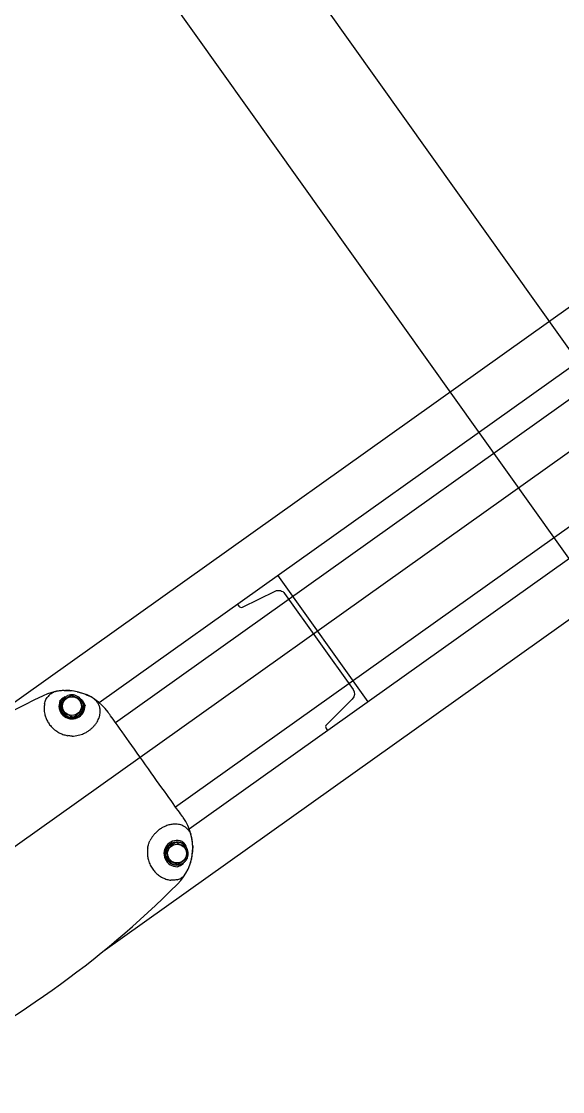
# Model space of a CAD drawing. Header units: feet. Extents: x 2321988 to 2329858, y 6722724 to 6730499.
# Drawn here: x 2326143.352 to 2326145.322, y 6726929.987 to 6726933.886 of the extents above; entities that cross this region are included whole.
import ezdxf

# ---------------------------------------------------------------- set-up
doc = ezdxf.new("R2010")
doc.units = ezdxf.units.FT
doc.header["$MEASUREMENT"] = 0
doc.layers.add('C-BESS-EQUIPMENT', color=255, linetype='Continuous')

# ---------------------------------------------------------------- blocks, each defined once
blk = doc.blocks.new('Midpoint Site Plan$0$138kV Double End Break Top')
for points in [[(7.159, 5.058, 0.083345), (-7.16, 5.058, 0.366441), (-9.047, 2.827), (-9.047, 2.819), (-9.047, 2.795), (-9.047, 2.756), (-9.047, 2.701), (-9.047, 2.632), (-9.047, 2.547), (-9.047, 2.449), (-9.047, 2.336), (-9.047, 2.211), (-9.047, 2.072), (-9.047, 1.923), (-9.047, 1.763), (-9.047, 1.593), (-9.047, 1.413), (-9.047, 1.227), (-9.047, 1.033), (-9.047, 0.833), (-9.047, 0.629), (-9.047, 0.421), (-9.047, 0.211), (-9.047, 0), (-9.047, -0.211), (-9.047, -0.422), (-9.047, -0.629), (-9.047, -0.833), (-9.047, -1.033), (-9.047, -1.227), (-9.047, -1.414), (-9.047, -1.592), (-9.047, -1.763), (-9.047, -1.923), (-9.047, -2.073), (-9.047, -2.21), (-9.047, -2.336), (-9.047, -2.448), (-9.048, -2.547), (-9.047, -2.632), (-9.047, -2.702), (-9.047, -2.757), (-9.047, -2.796), (-9.047, -2.819), (-9.047, -2.827, 0.366439), (-7.159, -5.058, 0.083345), (7.16, -5.058, 0.366441)], [(-7.016, 3.011, 0.04017), (-6.898, 3.15, 0.038006), (-6.798, 3.31, 0.03667), (-6.726, 3.472, 0.04703), (-6.668, 3.693, 0.044414), (-6.651, 3.901, 0.039112), (-6.667, 4.089, 0.037887), (-6.707, 4.259, 0.048423), (-6.79, 4.455, 0.043981), (-6.897, 4.618, 0.046555), (-7.023, 4.749)], [(-7.785, 4.474, 0.022323), (-7.879, 4.475, -2.185351), (-8.433, 3.921)], [(-7.646, 3.547, 0.066994), (-7.548, 3.632, 0.05945), (-7.478, 3.735, 0.06114), (-7.436, 3.852, 0.064859), (-7.425, 3.981, 0.063635), (-7.448, 4.109, 0.069231), (-7.501, 4.222, 0.06565), (-7.581, 4.318, 0.066147), (-7.686, 4.393, 0.067103), (-7.807, 4.438, 0.063328), (-7.932, 4.45, 0.065732), (-8.055, 4.43, 0.064156), (-8.173, 4.377, 0.06695), (-8.274, 4.296, 0.063196), (-8.347, 4.195, 0.065169), (-8.393, 4.079, 0.065042), (-8.409, 3.95, 0.063575), (-8.389, 3.823, 0.063402), (-8.34, 3.708, 0.062139), (-8.263, 3.609, 0.062259), (-8.16, 3.531, 0.070957), (-8.04, 3.482)], [(-8.374, 4.013, 0.00072), (-8.313, 4.119, 0.003956), (-8.25, 4.229, -0.001061), (-8.15, 4.382, 0.001027), (-8.023, 4.382, 0.003614), (-7.89, 4.382, -0.001474), (-7.666, 4.372, 0.002583), (-7.602, 4.262)], [(-8.668, 4.078, 0.00519), (-8.719, 3.997, 0.020486), (-8.797, 3.856, 0.01865), (-8.857, 3.725, 0.016063), (-8.889, 3.643)], [(-7.64, 3.589, -0.003295), (-7.577, 3.698, 0.00406), (-7.515, 3.805, -0.000531), (-7.433, 3.968, 0.001286), (-7.536, 4.147)], [(-16.394, -3.393), (-16.394, -3.283, 0.367078), (-16.498, -3.161), (-18.066, -2.9, -0.366915), (-18.34, -2.576), (-18.34, 2.576, -0.366915), (-18.066, 2.899), (-16.498, 3.16, 0.365023), (-16.394, 3.283), (-16.394, 3.393)], [(-8.915, 3.482, 0.041598), (-8.909, 3.36, 0.04349), (-8.882, 3.238, 0.049786), (-8.83, 3.117, 0.034457), (-8.776, 3.035, 0.032933), (-8.706, 2.954, 0.033886), (-8.616, 2.877, 0.035294), (-8.503, 2.803, 0.036822), (-8.35, 2.733, 0.039148), (-8.165, 2.681, 0.023575), (-8.024, 2.662, 0.030412), (-7.871, 2.658, 0.019128), (-7.761, 2.666, 0.019458), (-7.648, 2.684, 0.026486), (-7.519, 2.717, 0.019673), (-7.394, 2.761, 0.026594), (-7.272, 2.819)], [(-8.23, 3.654, -0.002583), (-8.15, 3.534, 0.001474), (-7.943, 3.534)], [(-7.683, 3.534, 0.001027), (-7.81, 3.534, 0.003614), (-7.916, 3.534), (-7.916, 3.466)], [(-7.16, -2.886, 0.015853), (-7.279, -2.815, 0.026831), (-7.402, -2.758, 0.020312), (-7.521, -2.716, 0.022054), (-7.637, -2.686, 0.029772), (-7.79, -2.663, 0.025248), (-7.93, -2.658, 0.022129), (-8.057, -2.665, 0.022751), (-8.171, -2.682, 0.029396), (-8.303, -2.717, 0.024588), (-8.418, -2.761, 0.024496), (-8.513, -2.809, 0.029504), (-8.594, -2.861, 0.037118), (-8.697, -2.946, 0.037561), (-8.774, -3.033, 0.058525), (-8.859, -3.177, 0.055258), (-8.903, -3.322, 0.054075), (-8.916, -3.463)], [(-7.002, -4.73, 0.056294), (-6.86, -4.569, 0.05254), (-6.746, -4.364, 0.035018), (-6.693, -4.214, 0.036389), (-6.66, -4.046, 0.037107), (-6.651, -3.862, 0.040435), (-6.674, -3.66, 0.044959), (-6.736, -3.446, 0.030853), (-6.804, -3.297, 0.03358), (-6.898, -3.15, 0.040465), (-7.016, -3.011)], [(-8.887, -3.65, 0.014844), (-8.857, -3.727, 0.015867), (-8.808, -3.834, 0.010484), (-8.763, -3.922)], [(-7.881, -4.382), (-7.876, -4.449, 0.02005), (-7.789, -4.474, 0.023685), (-7.703, -4.464, 0.034708), (-7.621, -4.446, 1.240783), (-8.399, -3.651, 0.015414), (-8.417, -3.715, 0.023675), (-8.43, -3.799, 0.030297), (-8.434, -3.884, 0.012746), (-8.433, -3.921, -2.185292), (-7.879, -4.475)], [(-7.638, -4.364, 0.061731), (-7.542, -4.278, 0.066337), (-7.474, -4.173, 0.061096), (-7.434, -4.055, 0.069756), (-7.425, -3.925, 0.06573), (-7.451, -3.799, 0.060611), (-7.506, -3.687, 0.065875), (-7.588, -3.592, 0.065132), (-7.695, -3.519, 0.063142), (-7.817, -3.477, 0.067329), (-7.941, -3.467, 0.065832), (-8.064, -3.489, 0.064116), (-8.181, -3.544, 0.066931), (-8.28, -3.627, 0.067083), (-8.352, -3.729, 0.06114), (-8.395, -3.847, 0.068959), (-8.408, -3.976, 0.063684), (-8.387, -4.103, 0.063458), (-8.335, -4.216, 0.059998), (-8.256, -4.314, 0.065975), (-8.152, -4.39, 0.067089), (-8.031, -4.437)], [(-8.193, -3.589, -0.003295), (-8.255, -3.698, 0.00406), (-8.318, -3.805, -0.000531), (-8.4, -3.968, 0.001286), (-8.297, -4.147)], [(-7.602, -3.654, -0.002583), (-7.683, -3.534, 0.001474), (-7.89, -3.534)], [(-7.458, -4.013, 0.00072), (-7.519, -4.119, 0.003956), (-7.583, -4.229, -0.001061), (-7.683, -4.382, 0.001027), (-7.81, -4.382, 0.003614), (-7.943, -4.382, -0.001474), (-8.167, -4.372, 0.002583), (-8.23, -4.262)], [(-8.035, -4.711, 0.014607), (-7.888, -4.799, 0.010603), (-7.809, -4.84, 0.016413), (-7.732, -4.876, 0.016778), (-7.625, -4.918)], [(-7.459, -4.937, 0.039028), (-7.363, -4.923, 0.038547), (-7.262, -4.894)]]:
    blk.add_lwpolyline(points, format="xyb")
for points in [[(-2.797, 5.564), (-40.783, 5.564)], [(-7.879, 4.475), (-7.914, 4.448)], [(-8.408, 3.955), (-8.433, 3.921)], [(-8.976, 3.393), (-40.784, 3.393)], [(-18.566, 3.393), (-18.566, -3.393)], [(-7.89, 3.534), (-7.886, 3.467)], [(-9.047, 2.262), (-44.247, 2.262)], [(-44.247, -0.669), (-44.247, -0.848), (-44.247, -1.02), (-44.247, -1.186), (-44.247, -1.343), (-44.247, -1.49), (-44.247, -1.627), (-44.247, -1.753), (-44.247, -1.867), (-44.246, -1.967), (-44.247, -2.053), (-44.247, -2.126), (-44.247, -2.183), (-44.247, -2.225), (-44.246, -2.251), (-44.247, -2.262), (-9.047, -2.262)], [(-8.976, -3.393), (-40.784, -3.393)], [(-8.433, -3.921), (-8.4, -3.966)], [(-7.913, -4.449), (-7.879, -4.475)], [(-7.908, -4.382), (-7.907, -4.45)], [(-2.794, -5.564), (-40.784, -5.564)]]:
    blk.add_lwpolyline(points)
for centre in [(-7.916, 3.958), (-7.916, -3.958)]:
    blk.add_circle(centre, 0.411)
for centre, radius, start, end in [((-7.497, 4.274), 0.664, 68.3541, 82.2973), ((-7.103, 3.138), 1.817, 131.0174, 140.0947), ((-7.916, 3.958), 0.574, 212.3093, 56.7477), ((-7.592, 3.885), 0.843, 181.7946, 187.7557), ((-8.07, 3.956), 0.331, 177.9022, 181.4055), ((26.52, 23.933), 40.234, 209.782, 210.0768), ((-7.763, 3.96), 0.331, 357.9022, 1.4055), ((-8.077, 27.477), 31.011, 269.8655, 270.1007), ((-42.352, -23.933), 40.234, 29.782, 30.0768), ((-7.067, -3.114), 1.859, 221.1668, 230.0572), ((-7.708, -4.169), 0.289, 287.3742, 291.2046)]:
    blk.add_arc(centre, radius, start, end)
for points in [[(-8.295, 4.509), (-8.213, 4.581), (-8.124, 4.646), (-8.035, 4.711)], [(-7.546, 4.937), (-7.501, 4.937), (-7.457, 4.938), (-7.408, 4.931)], [(-7.252, 4.89), (-7.222, 4.879), (-7.191, 4.864), (-7.16, 4.85)], [(-7.16, 4.849), (-7.113, 4.818), (-7.067, 4.787), (-7.023, 4.75)], [(-8.668, 4.078), (-8.613, 4.154), (-8.558, 4.231), (-8.497, 4.303)], [(-8.15, 4.382), (-8.155, 4.379), (-8.161, 4.376), (-8.167, 4.373)], [(-7.694, 4.463), (-7.724, 4.468), (-7.754, 4.472), (-7.785, 4.474)], [(-7.626, 4.447), (-7.646, 4.453), (-7.67, 4.458), (-7.694, 4.463)], [(-7.666, 4.372), (-7.672, 4.376), (-7.677, 4.379), (-7.683, 4.382)], [(-7.603, 4.439), (-7.611, 4.442), (-7.618, 4.444), (-7.626, 4.446)], [(-7.602, 4.262), (-7.58, 4.225), (-7.558, 4.185), (-7.536, 4.148)], [(-8.433, 3.921), (-8.433, 3.9), (-8.434, 3.88), (-8.434, 3.859)], [(-8.427, 3.771), (-8.425, 3.764), (-8.425, 3.758), (-8.424, 3.751)], [(-8.423, 3.751), (-8.421, 3.735), (-8.418, 3.719), (-8.415, 3.703)], [(-8.4, 3.968), (-8.392, 3.983), (-8.383, 3.998), (-8.375, 4.013)], [(-8.23, 3.654), (-8.252, 3.692), (-8.275, 3.731), (-8.297, 3.769)], [(-8.915, 3.482), (-8.913, 3.523), (-8.907, 3.563), (-8.901, 3.602)], [(-8.901, 3.602), (-8.898, 3.614), (-8.894, 3.626), (-8.888, 3.644)], [(-8.414, 3.703), (-8.411, 3.69), (-8.408, 3.676), (-8.405, 3.666)], [(-8.405, 3.665), (-8.404, 3.66), (-8.402, 3.656), (-8.401, 3.652)], [(-8.167, 3.544), (-8.161, 3.54), (-8.156, 3.537), (-8.15, 3.534)], [(-7.916, 3.466), (-7.958, 3.469), (-8, 3.473), (-8.04, 3.482)], [(-7.763, 3.491), (-7.803, 3.479), (-7.844, 3.473), (-7.886, 3.468)], [(-7.646, 3.547), (-7.682, 3.523), (-7.721, 3.503), (-7.763, 3.491)], [(-7.683, 3.534), (-7.677, 3.537), (-7.671, 3.541), (-7.666, 3.544)], [(-7.64, 3.589), (-7.648, 3.574), (-7.657, 3.559), (-7.666, 3.544)], [(-7.16, 2.887), (-7.196, 2.864), (-7.233, 2.84), (-7.272, 2.819)], [(-7.016, 3.012), (-7.06, 2.968), (-7.11, 2.927), (-7.159, 2.887)], [(-7.16, -2.887), (-7.11, -2.927), (-7.06, -2.968), (-7.017, -3.012)], [(-8.901, -3.602), (-8.907, -3.556), (-8.914, -3.51), (-8.916, -3.463)], [(-8.886, -3.65), (-8.894, -3.63), (-8.897, -3.615), (-8.901, -3.602)], [(-8.401, -3.651), (-8.403, -3.656), (-8.404, -3.662), (-8.406, -3.667)], [(-8.193, -3.589), (-8.184, -3.574), (-8.175, -3.559), (-8.167, -3.544)], [(-8.15, -3.534), (-8.155, -3.537), (-8.161, -3.541), (-8.167, -3.544)], [(-8.023, -3.534), (-7.978, -3.534), (-7.934, -3.534), (-7.89, -3.534)], [(-7.666, -3.544), (-7.672, -3.54), (-7.677, -3.537), (-7.683, -3.534)], [(-7.602, -3.654), (-7.58, -3.692), (-7.558, -3.731), (-7.536, -3.769)], [(-8.711, -4.01), (-8.73, -3.981), (-8.746, -3.951), (-8.763, -3.922)], [(-8.668, -4.078), (-8.683, -4.055), (-8.698, -4.033), (-8.712, -4.01)], [(-8.466, -4.338), (-8.539, -4.255), (-8.604, -4.167), (-8.668, -4.078)], [(-8.4, -3.948), (-8.4, -3.955), (-8.4, -3.961), (-8.4, -3.968)], [(-8.23, -4.262), (-8.252, -4.225), (-8.275, -4.185), (-8.297, -4.148)], [(-7.432, -3.968), (-7.441, -3.983), (-7.45, -3.998), (-7.458, -4.013)], [(-7.432, -3.968), (-7.432, -3.962), (-7.433, -3.955), (-7.432, -3.948)], [(-8.035, -4.71), (-8.112, -4.655), (-8.189, -4.6), (-8.26, -4.539)], [(-8.167, -4.372), (-8.161, -4.376), (-8.156, -4.379), (-8.15, -4.382)], [(-7.907, -4.45), (-7.949, -4.448), (-7.991, -4.446), (-8.031, -4.437)], [(-7.754, -4.423), (-7.793, -4.436), (-7.835, -4.442), (-7.876, -4.448)], [(-7.638, -4.364), (-7.674, -4.389), (-7.713, -4.409), (-7.754, -4.423)], [(-7.683, -4.382), (-7.678, -4.379), (-7.671, -4.376), (-7.666, -4.373)], [(-7.56, -4.935), (-7.576, -4.933), (-7.599, -4.926), (-7.625, -4.917)], [(-7.546, -4.937), (-7.55, -4.937), (-7.555, -4.936), (-7.56, -4.935)], [(-7.458, -4.937), (-7.489, -4.939), (-7.517, -4.938), (-7.546, -4.937)], [(-7.16, -4.85), (-7.194, -4.865), (-7.229, -4.882), (-7.262, -4.894)], [(-7.002, -4.73), (-7.052, -4.776), (-7.106, -4.813), (-7.16, -4.85)]]:
    blk.add_open_spline(points, degree=3)

msp = doc.modelspace()

# ---------------------------------------------------------------- linework, layer by layer
at = {"layer": 'C-BESS-EQUIPMENT'}
msp.add_lwpolyline([(2325996.5737, 6726826.3218), (2326168.0101, 6726948.4662)], dxfattribs=at)
msp.add_lwpolyline([(2326138.2371, 6726942.6705), (2326137.8751, 6726942.4126), (2326152.4461, 6726921.9613), (2326152.808, 6726922.2192)], close=True, dxfattribs=at)

# ---------------------------------------------------------------- block references
at = {"layer": 'C-BESS-EQUIPMENT', "xscale": 0.08333333333333333, "yscale": 0.08333333333333333, "zscale": 0.08333333333333333, "rotation": 215.4679845908512}
msp.add_blockref('Midpoint Site Plan$0$138kV Double End Break Top', (2326143.1903, 6726930.7397), dxfattribs=at)

doc.saveas('drawing.dxf')
